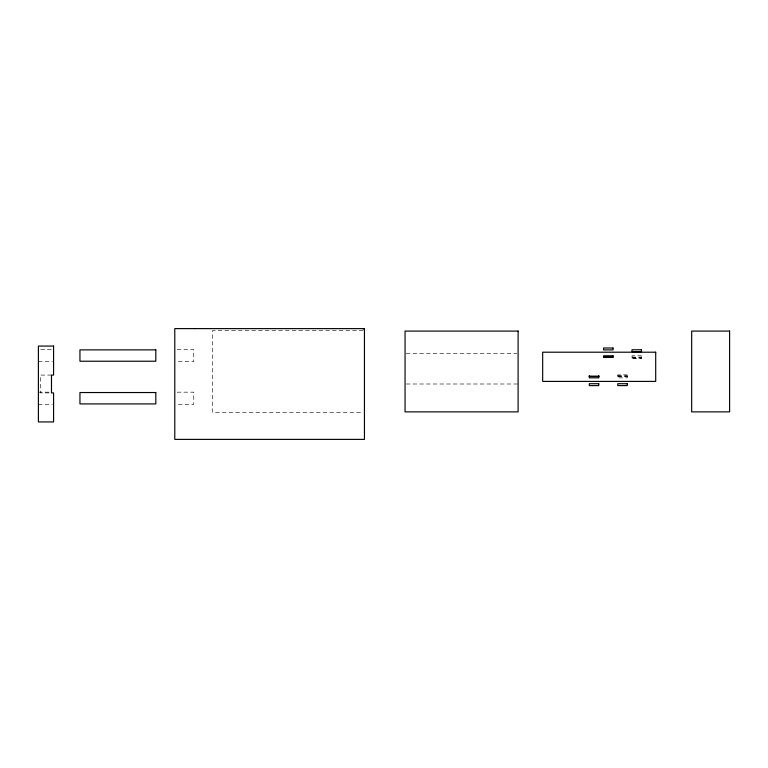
<?xml version="1.0" encoding="UTF-8"?>
<svg xmlns="http://www.w3.org/2000/svg" width="768" height="768" viewBox="0 0 768 768"><rect width="100%" height="100%" fill="white"/><g stroke="black" fill="none" stroke-linecap="round" stroke-linejoin="round"><path stroke-width="0.58" stroke-dasharray="3.84 2.88" d="M363.13 330.509L212.717 330.509L212.717 412.454L363.264 412.454M40.733 349.478L52.406 349.478M177.158 349.478L193.757 349.478L193.757 361.622L177.158 361.622M406.253 353.654L516.922 353.654M632.006 357.12L641.491 357.12M632.006 357.389L641.491 357.389M632.006 358.09L641.491 358.09M38.4 361.622L52.406 361.622M51.485 375.082L40.483 375.082L40.483 392.918L51.485 392.918M617.779 375.523L627.264 375.523M617.779 376.224L627.264 376.224M617.779 376.493L627.264 376.493M406.253 384L518.102 384M38.4 392.16L50.294 392.16M177.158 392.16L193.757 392.16L193.757 404.294L177.158 404.294M38.4 404.294L52.406 404.294M641.491 355.786L632.006 355.786L632.006 358.733L641.491 358.733L641.491 355.786M627.264 374.88L617.779 374.88L617.779 377.837L627.264 377.837L627.264 374.88"/><path stroke-width="1.15" d="M363.13 328.81L364.454 328.81M603.552 357.12L613.037 357.12M589.296 376.224L598.81 376.224M589.296 376.493L598.81 376.493M598.81 375.523L598.81 377.837L589.296 377.837L589.296 375.523M194.698 328.618L174.787 328.618L174.787 439.382L364.454 439.382L364.454 328.618L194.698 328.618M518.102 331.085L405.062 331.085L405.062 411.878L518.102 411.878L518.102 331.085M729.6 331.085L691.67 331.085L691.67 411.878L729.6 411.878L729.6 331.085M53.578 346.07L38.4 346.07L38.4 421.93L53.578 421.93L53.578 392.918L51.485 392.918L51.485 375.082L53.578 375.082L53.578 346.07M613.037 348.01L603.552 348.01L603.552 349.901L613.037 349.901L613.037 348.01M641.491 349.766L632.006 349.766L632.006 351.648L641.491 351.648L641.491 349.766M155.818 349.872L79.949 349.872L79.949 361.229L155.818 361.229L155.818 349.872M655.709 352.205L542.669 352.205L542.669 381.408L655.709 381.408L655.709 352.205M613.037 355.786L603.552 355.786L603.552 357.389L613.037 357.389L613.037 355.786M598.781 383.712L589.296 383.712L589.296 385.603L598.781 385.603L598.781 383.712M627.264 383.712L617.779 383.712L617.779 385.603L627.264 385.603L627.264 383.712M155.818 392.534L79.949 392.534L79.949 403.92L155.818 403.92L155.818 392.534"/></g></svg>
